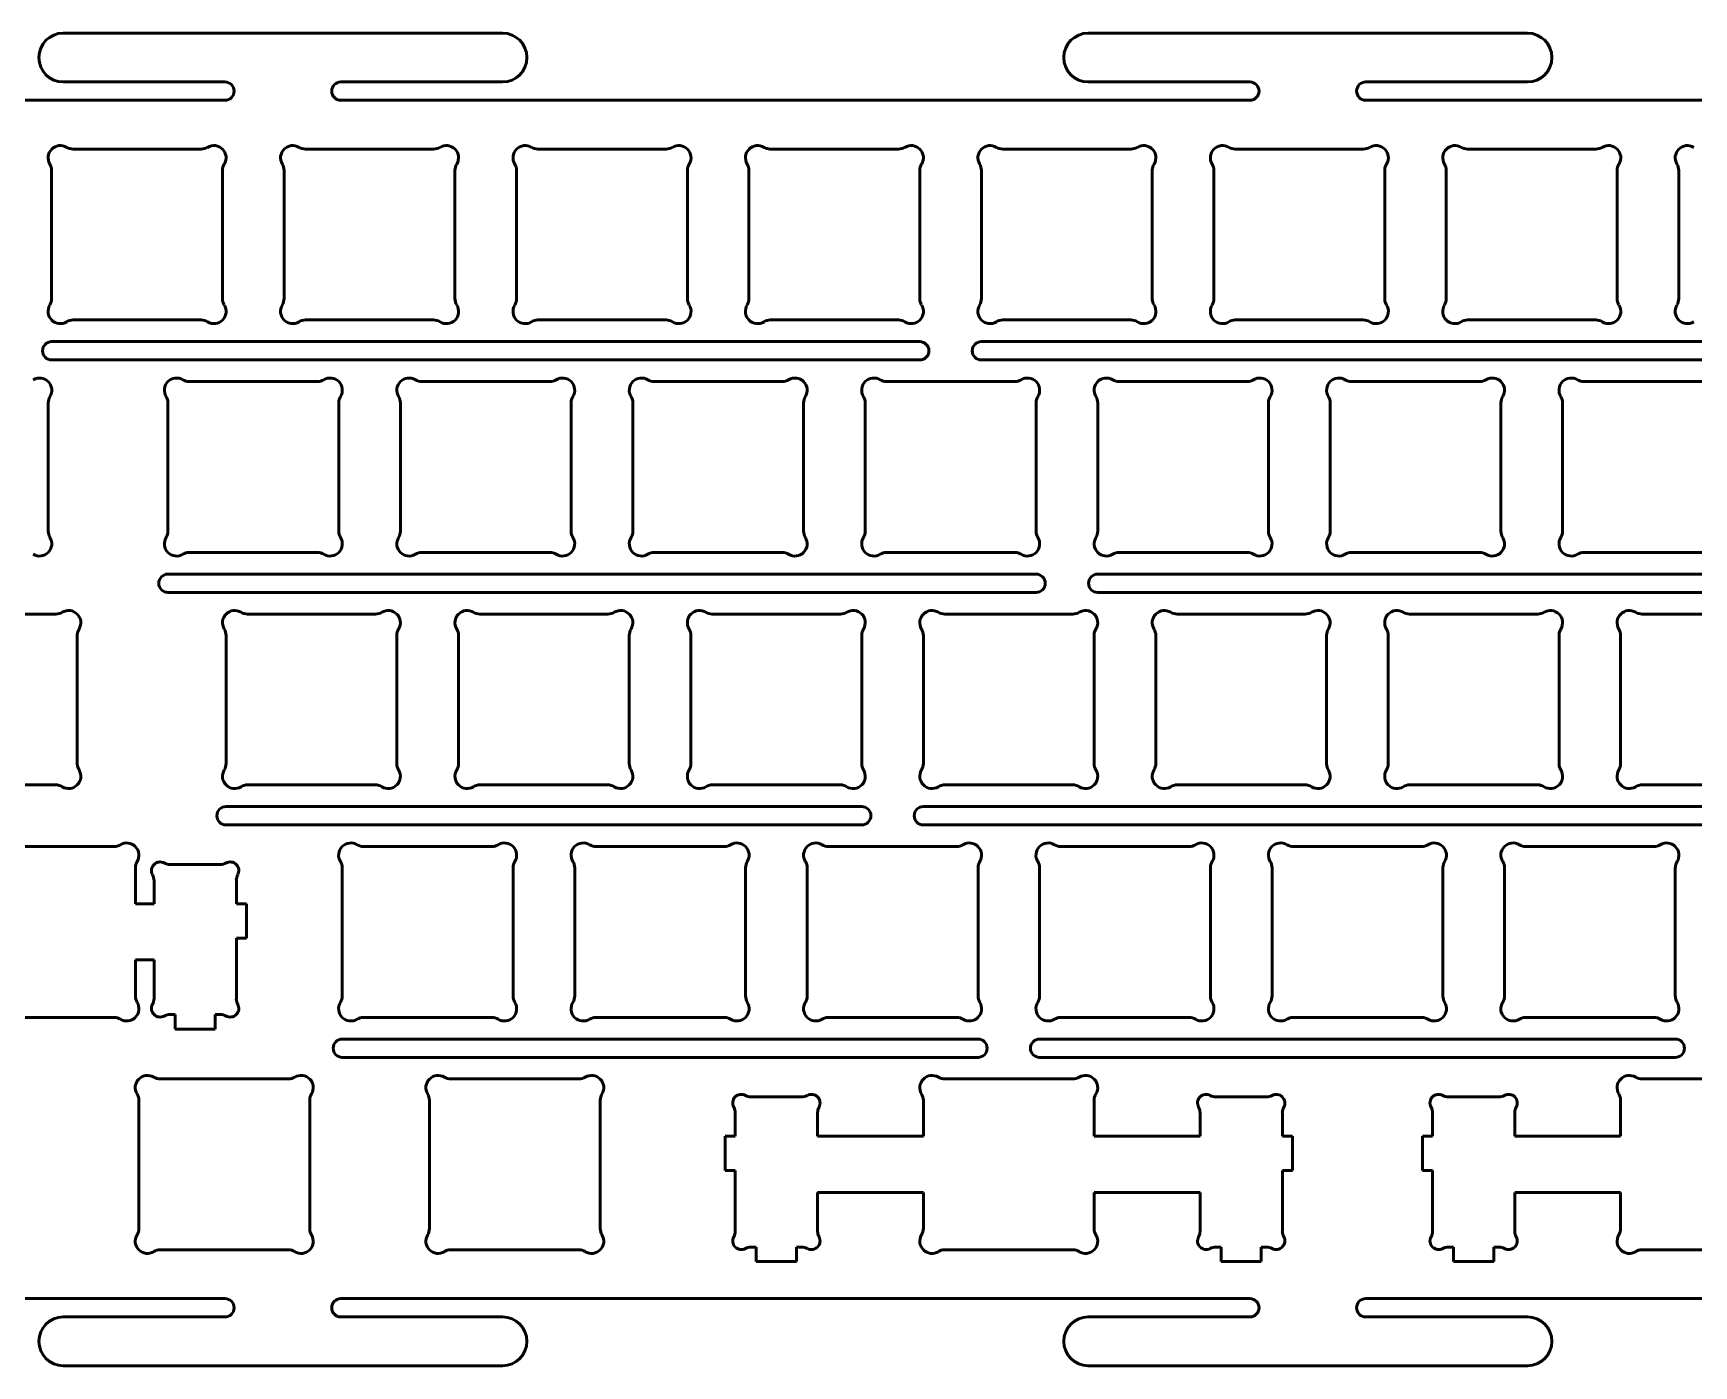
# Model space of a CAD drawing. Header units: millimetres. Extents: x 0 to 594, y 0 to 420.
# Drawn here: x 138.6 to 274.7, y 171.9 to 281.1 of the extents above; entities that cross this region are included whole.
import ezdxf

# ---------------------------------------------------------------- set-up
doc = ezdxf.new("R2010")
doc.units = ezdxf.units.MM
doc.layers.add('可见 (ISO)', color=7, linetype='Continuous', lineweight=50)

msp = doc.modelspace()

# ---------------------------------------------------------------- linework, layer by layer
at = {"layer": '可见 (ISO)'}
for p, q in [((177.02, 281.08), (141.02, 281.08)), ((261.02, 281.08), (225.02, 281.08)), ((141.02, 277.08), (154.27, 277.08)), ((163.77, 277.08), (177.02, 277.08)), ((225.02, 277.08), (238.27, 277.08)), ((247.77, 277.08), (261.02, 277.08)), ((154.27, 275.58), (119.02, 275.58)), ((238.27, 275.58), (163.77, 275.58)), ((322.6, 275.58), (247.77, 275.58)), ((141.82, 271.58), (152.32, 271.58)), ((160.87, 271.58), (171.37, 271.58)), ((179.92, 271.58), (190.42, 271.58)), ((198.97, 271.58), (209.47, 271.58)), ((218.02, 271.58), (228.52, 271.58)), ((230.27, 271.58), (230.27, 271.58)), ((230.27, 271.58), (230.27, 271.58)), ((237.07, 271.58), (247.57, 271.58)), ((249.32, 271.58), (249.32, 271.57)), ((249.32, 271.58), (249.32, 271.58)), ((256.12, 271.58), (266.63, 271.58)), ((140.07, 259.33), (140.07, 269.83)), ((154.07, 269.83), (154.07, 259.33)), ((159.12, 259.33), (159.12, 269.83)), ((173.12, 269.83), (173.12, 259.33)), ((178.17, 259.33), (178.17, 269.83)), ((192.17, 269.83), (192.17, 259.33)), ((197.22, 259.33), (197.22, 269.83)), ((211.22, 269.83), (211.22, 259.33)), ((216.27, 259.33), (216.27, 269.83)), ((230.27, 269.88), (230.27, 259.28)), ((235.32, 259.33), (235.32, 269.83)), ((249.32, 269.88), (249.32, 259.27)), ((254.37, 259.33), (254.37, 269.83)), ((268.37, 269.83), (268.37, 259.33)), ((273.42, 259.33), (273.42, 269.83)), ((152.32, 257.58), (141.82, 257.58)), ((171.37, 257.58), (160.87, 257.58)), ((190.42, 257.58), (179.92, 257.58)), ((209.47, 257.58), (198.97, 257.58)), ((228.52, 257.58), (218.02, 257.58)), ((230.27, 257.58), (230.27, 257.58)), ((230.27, 257.58), (230.27, 257.58)), ((247.57, 257.58), (237.07, 257.58)), ((249.32, 257.58), (249.32, 257.58)), ((249.32, 257.58), (249.32, 257.58)), ((266.63, 257.58), (256.12, 257.58)), ((140.07, 255.8), (211.22, 255.8)), ((216.27, 255.8), (287.42, 255.8)), ((211.22, 254.3), (140.07, 254.3)), ((287.42, 254.3), (216.27, 254.3)), ((151.35, 252.53), (161.85, 252.53)), ((170.4, 252.53), (180.9, 252.53)), ((189.45, 252.53), (199.95, 252.53)), ((208.5, 252.53), (219, 252.53)), ((227.55, 252.53), (238.05, 252.53)), ((246.6, 252.53), (257.1, 252.53)), ((265.65, 252.53), (276.15, 252.53)), ((139.79, 250.78), (139.79, 240.28)), ((149.6, 240.28), (149.6, 250.78)), ((163.6, 250.78), (163.6, 240.28)), ((168.65, 240.28), (168.65, 250.78)), ((182.65, 250.78), (182.65, 240.28)), ((187.7, 240.28), (187.7, 250.78)), ((201.7, 250.78), (201.7, 240.28)), ((206.75, 240.28), (206.75, 250.78)), ((220.75, 250.78), (220.75, 240.28)), ((225.8, 240.28), (225.8, 250.78)), ((239.8, 250.78), (239.8, 240.28)), ((244.85, 240.28), (244.85, 250.78)), ((258.85, 250.78), (258.85, 240.28)), ((263.9, 240.28), (263.9, 250.78)), ((161.85, 238.53), (151.35, 238.53)), ((180.9, 238.53), (170.4, 238.53)), ((199.95, 238.53), (189.45, 238.53)), ((219, 238.53), (208.5, 238.53)), ((238.05, 238.53), (227.55, 238.53)), ((257.1, 238.53), (246.6, 238.53)), ((276.15, 238.53), (265.65, 238.53)), ((149.6, 236.75), (220.75, 236.75)), ((225.8, 236.75), (277.9, 236.75)), ((220.75, 235.25), (149.6, 235.25)), ((277.9, 235.25), (225.8, 235.25)), ((129.92, 233.48), (140.42, 233.48)), ((142.17, 233.48), (142.17, 233.47)), ((142.17, 233.48), (142.17, 233.48)), ((156.11, 233.48), (166.61, 233.48)), ((175.16, 233.48), (185.66, 233.48)), ((194.21, 233.48), (204.71, 233.48)), ((213.26, 233.48), (223.76, 233.48)), ((225.51, 233.48), (225.51, 233.48)), ((225.51, 233.48), (225.51, 233.48)), ((232.31, 233.48), (242.81, 233.48)), ((244.56, 233.48), (244.56, 233.48)), ((244.56, 233.48), (244.56, 233.48)), ((251.36, 233.48), (261.86, 233.48)), ((263.61, 233.48), (263.61, 233.48)), ((263.61, 233.48), (263.61, 233.48)), ((270.41, 233.48), (280.91, 233.48)), ((142.17, 231.78), (142.17, 221.17)), ((154.36, 221.23), (154.36, 231.73)), ((168.36, 231.73), (168.36, 221.23)), ((173.41, 221.23), (173.41, 231.73)), ((187.41, 231.73), (187.41, 221.23)), ((192.46, 221.23), (192.46, 231.73)), ((206.46, 231.73), (206.46, 221.23)), ((211.51, 221.23), (211.51, 231.73)), ((225.51, 231.75), (225.51, 221.2)), ((230.56, 221.23), (230.56, 231.73)), ((244.56, 231.76), (244.56, 221.2)), ((249.61, 221.23), (249.61, 231.73)), ((263.61, 231.76), (263.61, 221.2)), ((268.66, 221.23), (268.66, 231.73)), ((140.42, 219.48), (129.92, 219.48)), ((142.17, 219.48), (142.17, 219.48)), ((142.17, 219.48), (142.17, 219.48)), ((166.61, 219.48), (156.11, 219.48)), ((185.66, 219.48), (175.16, 219.48)), ((204.71, 219.48), (194.21, 219.48)), ((223.76, 219.48), (213.26, 219.48)), ((225.51, 219.48), (225.51, 219.48)), ((225.51, 219.48), (225.51, 219.48)), ((242.81, 219.48), (232.31, 219.48)), ((244.56, 219.48), (244.56, 219.48)), ((244.56, 219.48), (244.56, 219.48)), ((261.86, 219.48), (251.36, 219.48)), ((263.61, 219.48), (263.61, 219.48)), ((263.61, 219.48), (263.61, 219.48)), ((280.91, 219.48), (270.41, 219.48)), ((154.36, 217.7), (206.46, 217.7)), ((211.51, 217.7), (282.66, 217.7)), ((206.46, 216.2), (154.36, 216.2)), ((282.66, 216.2), (211.51, 216.2)), ((134.68, 214.43), (145.18, 214.43)), ((165.64, 214.43), (176.14, 214.43)), ((184.69, 214.43), (195.19, 214.43)), ((203.74, 214.43), (214.24, 214.43)), ((222.79, 214.43), (233.29, 214.43)), ((235.04, 214.43), (235.04, 214.43)), ((235.04, 214.43), (235.04, 214.43)), ((241.84, 214.43), (252.34, 214.43)), ((254.09, 214.43), (254.09, 214.43)), ((254.09, 214.43), (254.09, 214.43)), ((260.89, 214.43), (271.39, 214.43)), ((273.14, 214.43), (273.14, 214.43)), ((273.14, 214.43), (273.14, 214.43)), ((146.93, 212.68), (146.93, 209.73)), ((149.77, 212.96), (153.89, 212.96)), ((155.2, 212.96), (155.21, 212.96)), ((155.21, 212.96), (155.21, 212.96)), ((163.89, 202.18), (163.89, 212.68)), ((177.89, 212.68), (177.89, 202.18)), ((182.94, 202.18), (182.94, 212.68)), ((196.94, 212.68), (196.94, 202.18)), ((201.99, 202.18), (201.99, 212.68)), ((215.99, 212.68), (215.99, 202.18)), ((221.04, 202.18), (221.04, 212.68)), ((235.04, 212.71), (235.04, 202.15)), ((240.09, 202.18), (240.09, 212.68)), ((254.09, 212.71), (254.09, 202.15)), ((259.14, 202.18), (259.14, 212.68)), ((273.14, 212.71), (273.14, 202.15)), ((148.46, 209.73), (148.46, 211.64)), ((155.21, 211.67), (155.21, 209.73)), ((146.93, 209.73), (148.46, 209.73)), ((155.21, 209.73), (156.03, 209.73)), ((156.03, 209.73), (156.03, 206.93)), ((156.03, 206.93), (155.21, 206.93)), ((155.21, 206.93), (155.21, 201.94)), ((146.93, 205.13), (146.93, 202.18)), ((148.46, 205.13), (146.93, 205.13)), ((148.46, 201.97), (148.46, 205.13)), ((145.2, 200.43), (134.66, 200.43)), ((146.93, 200.43), (146.93, 200.43)), ((146.93, 200.43), (146.93, 200.43)), ((150.18, 200.66), (149.77, 200.66)), ((150.18, 199.46), (150.18, 200.66)), ((153.89, 200.66), (153.48, 200.66)), ((153.48, 200.66), (153.48, 199.46)), ((155.21, 200.66), (155.2, 200.66)), ((155.21, 200.66), (155.21, 200.66)), ((163.89, 200.43), (163.89, 200.43)), ((163.89, 200.43), (163.89, 200.43)), ((176.16, 200.43), (165.62, 200.43)), ((182.94, 200.43), (182.94, 200.43)), ((182.94, 200.43), (182.94, 200.43)), ((195.21, 200.43), (184.67, 200.43)), ((201.99, 200.43), (201.99, 200.43)), ((201.99, 200.43), (201.99, 200.43)), ((214.26, 200.43), (203.72, 200.43)), ((221.04, 200.43), (221.04, 200.43)), ((221.04, 200.43), (221.04, 200.43)), ((233.31, 200.43), (222.77, 200.43)), ((235.04, 200.43), (235.04, 200.43)), ((235.04, 200.43), (235.04, 200.43)), ((240.09, 200.43), (240.09, 200.43)), ((240.09, 200.43), (240.09, 200.43)), ((252.36, 200.43), (241.82, 200.43)), ((254.09, 200.43), (254.09, 200.43)), ((254.09, 200.43), (254.09, 200.43)), ((259.14, 200.43), (259.14, 200.43)), ((259.14, 200.43), (259.14, 200.43)), ((271.41, 200.43), (260.87, 200.43)), ((273.14, 200.43), (273.14, 200.43)), ((273.14, 200.43), (273.14, 200.43)), ((153.48, 199.46), (150.18, 199.46)), ((163.89, 198.65), (215.99, 198.65)), ((221.04, 198.65), (273.14, 198.65)), ((215.99, 197.15), (163.89, 197.15)), ((273.14, 197.15), (221.04, 197.15)), ((148.97, 195.38), (159.47, 195.38)), ((161.22, 195.38), (161.22, 195.38)), ((161.22, 195.38), (161.22, 195.38)), ((172.78, 195.38), (183.28, 195.38)), ((213.26, 195.38), (223.76, 195.38)), ((225.51, 195.38), (225.51, 195.38)), ((225.51, 195.38), (225.51, 195.38)), ((270.41, 195.38), (280.91, 195.38)), ((147.22, 183.13), (147.22, 193.63)), ((161.22, 193.68), (161.22, 183.08)), ((171.03, 183.13), (171.03, 193.63)), ((185.03, 193.63), (185.03, 183.13)), ((197.4, 193.91), (201.52, 193.91)), ((202.84, 193.91), (202.84, 193.91)), ((202.84, 193.91), (202.84, 193.91)), ((211.51, 190.68), (211.51, 193.63)), ((225.51, 193.65), (225.51, 190.68)), ((235.5, 193.91), (239.62, 193.91)), ((240.93, 193.91), (240.94, 193.91)), ((240.94, 193.91), (240.94, 193.91)), ((254.55, 193.91), (258.67, 193.91)), ((259.98, 193.91), (259.99, 193.91)), ((259.99, 193.91), (259.99, 193.91)), ((268.66, 190.68), (268.66, 193.63)), ((196.09, 190.68), (196.09, 192.59)), ((202.84, 192.63), (202.84, 190.68)), ((234.19, 190.68), (234.19, 192.59)), ((240.94, 192.64), (240.94, 190.68)), ((253.24, 190.68), (253.24, 192.59)), ((259.99, 192.64), (259.99, 190.68)), ((195.26, 187.88), (195.26, 190.68)), ((195.26, 190.68), (196.09, 190.68)), ((202.84, 190.68), (211.51, 190.68)), ((225.51, 190.68), (234.19, 190.68)), ((240.94, 190.68), (241.76, 190.68)), ((241.76, 190.68), (241.76, 187.88)), ((252.41, 187.88), (252.41, 190.68)), ((252.41, 190.68), (253.24, 190.68)), ((259.99, 190.68), (268.66, 190.68)), ((196.09, 187.88), (195.26, 187.88)), ((196.09, 182.92), (196.09, 187.88)), ((241.76, 187.88), (240.94, 187.88)), ((240.94, 187.88), (240.94, 182.88)), ((253.24, 187.88), (252.41, 187.88)), ((253.24, 182.92), (253.24, 187.88)), ((211.51, 186.08), (202.84, 186.08)), ((202.84, 186.08), (202.84, 182.88)), ((211.51, 183.13), (211.51, 186.08)), ((234.19, 186.08), (225.51, 186.08)), ((225.51, 186.08), (225.51, 183.1)), ((234.19, 182.92), (234.19, 186.08)), ((268.66, 186.08), (259.99, 186.08)), ((259.99, 186.08), (259.99, 182.88)), ((268.66, 183.13), (268.66, 186.08)), ((147.22, 181.38), (147.22, 181.38)), ((147.22, 181.38), (147.22, 181.38)), ((159.49, 181.38), (148.94, 181.38)), ((161.22, 181.38), (161.22, 181.38)), ((161.22, 181.38), (161.22, 181.38)), ((171.03, 181.38), (171.03, 181.38)), ((171.03, 181.38), (171.03, 181.38)), ((183.3, 181.38), (172.76, 181.38)), ((185.03, 181.38), (185.03, 181.38)), ((185.03, 181.38), (185.03, 181.38)), ((196.09, 181.61), (196.09, 181.61)), ((196.09, 181.61), (196.09, 181.61)), ((197.81, 181.61), (197.38, 181.61)), ((197.81, 180.41), (197.81, 181.61)), ((201.54, 181.61), (201.11, 181.61)), ((201.11, 181.61), (201.11, 180.41)), ((202.84, 181.61), (202.83, 181.61)), ((202.84, 181.61), (202.84, 181.61)), ((211.51, 181.38), (211.51, 181.38)), ((211.51, 181.38), (211.51, 181.38)), ((223.79, 181.38), (213.24, 181.38)), ((225.51, 181.38), (225.51, 181.38)), ((225.51, 181.38), (225.51, 181.38)), ((234.19, 181.61), (234.19, 181.61)), ((234.19, 181.61), (234.19, 181.61)), ((235.91, 181.61), (235.48, 181.61)), ((235.91, 180.41), (235.91, 181.61)), ((239.64, 181.61), (239.21, 181.61)), ((239.21, 181.61), (239.21, 180.41)), ((240.94, 181.61), (240.93, 181.61)), ((240.94, 181.61), (240.94, 181.61)), ((253.24, 181.61), (253.24, 181.61)), ((253.24, 181.61), (253.24, 181.61)), ((254.96, 181.61), (254.53, 181.61)), ((254.96, 180.41), (254.96, 181.61)), ((258.69, 181.61), (258.26, 181.61)), ((258.26, 181.61), (258.26, 180.41)), ((259.99, 181.61), (259.98, 181.61)), ((259.99, 181.61), (259.99, 181.61)), ((268.66, 181.38), (268.66, 181.38)), ((268.66, 181.38), (268.66, 181.38)), ((280.94, 181.38), (270.39, 181.38)), ((201.11, 180.41), (197.81, 180.41)), ((239.21, 180.41), (235.91, 180.41)), ((258.26, 180.41), (254.96, 180.41)), ((119.02, 177.38), (154.27, 177.38)), ((163.77, 177.38), (238.27, 177.38)), ((247.77, 177.38), (322.6, 177.38)), ((154.27, 175.88), (141.02, 175.88)), ((177.02, 175.88), (163.77, 175.88)), ((238.27, 175.88), (225.02, 175.88)), ((261.02, 175.88), (247.77, 175.88)), ((141.02, 171.88), (177.02, 171.88)), ((225.02, 171.88), (261.02, 171.88))]:
    msp.add_line(p, q, dxfattribs=at)
for centre, radius, start, end in [((141.02, 279.08), 2, 90, 270), ((177.02, 279.08), 2, 270, 90), ((225.02, 279.08), 2, 90, 270), ((261.02, 279.08), 2, 270, 90), ((154.27, 276.33), 0.75, 270, 90), ((163.77, 276.33), 0.75, 90, 270), ((238.27, 276.33), 0.75, 270, 90), ((247.77, 276.33), 0.75, 90, 270), ((140.78, 270.87), 1, 58.5998, 211.3992), ((141.82, 272.58), 1, 238.5998, 270), ((152.32, 272.58), 1, 270, 301.4002), ((153.37, 270.87), 1, 328.6008, 121.4002), ((159.83, 270.87), 1, 58.5998, 211.3992), ((160.87, 272.58), 1, 238.5998, 270), ((171.37, 272.58), 1, 270, 301.4002), ((172.42, 270.87), 1, 328.6008, 121.4002), ((178.88, 270.87), 1, 58.5998, 211.3992), ((179.92, 272.58), 1, 238.5998, 270), ((190.42, 272.58), 1, 270, 301.4002), ((191.47, 270.87), 1, 328.6008, 121.4002), ((197.93, 270.87), 1, 58.5998, 211.3992), ((198.97, 272.58), 1, 238.5998, 270), ((209.47, 272.58), 1, 270, 301.4002), ((210.52, 270.87), 1, 328.6008, 121.4002), ((216.98, 270.87), 1, 58.5998, 211.3992), ((218.02, 272.58), 1, 238.5998, 270), ((228.52, 272.58), 1, 270, 301.4002), ((229.57, 270.87), 1, 44.9993, 121.4002), ((229.57, 270.87), 1, 328.6008, 44.906), ((236.03, 270.87), 1, 58.5998, 211.3992), ((237.07, 272.58), 1, 238.5998, 270), ((247.57, 272.58), 1, 270, 301.4002), ((248.62, 270.87), 1, 44.9993, 121.4002), ((248.62, 270.87), 1, 328.6008, 44.8817), ((255.08, 270.87), 1, 58.5998, 211.3992), ((256.12, 272.58), 1, 238.5998, 270), ((266.63, 272.58), 1, 270, 301.4002), ((267.67, 270.87), 1, 328.6008, 121.4002), ((274.13, 270.87), 1, 58.5998, 211.3992), ((139.07, 269.83), 1, 0, 31.3992), ((155.07, 269.83), 1, 148.6008, 180), ((158.12, 269.83), 1, 0, 31.3992), ((174.12, 269.83), 1, 148.6008, 180), ((177.17, 269.83), 1, 0, 31.3992), ((193.17, 269.83), 1, 148.6008, 180), ((196.22, 269.83), 1, 0, 31.3992), ((212.22, 269.83), 1, 148.6008, 180), ((215.27, 269.83), 1, 0, 31.3992), ((231.27, 269.83), 1, 148.6008, 177.2519), ((234.32, 269.83), 1, 0, 31.3992), ((250.32, 269.83), 1, 148.6008, 176.9142), ((253.37, 269.83), 1, 0, 31.3992), ((269.37, 269.83), 1, 148.6008, 180), ((272.42, 269.83), 1, 0, 31.3992), ((140.78, 258.28), 1, 148.6008, 301.4002), ((139.07, 259.33), 1, 328.6008, 0), ((153.37, 258.28), 1, 238.5998, 31.3992), ((155.07, 259.33), 1, 180, 211.3992), ((159.83, 258.28), 1, 148.6008, 301.4002), ((158.12, 259.33), 1, 328.6008, 0), ((172.42, 258.28), 1, 238.5998, 31.3992), ((174.12, 259.33), 1, 180, 211.3992), ((178.88, 258.28), 1, 148.6008, 301.4002), ((177.17, 259.33), 1, 328.6008, 0), ((191.47, 258.28), 1, 238.5998, 31.3992), ((193.17, 259.33), 1, 180, 211.3992), ((197.93, 258.28), 1, 148.6008, 301.4002), ((196.22, 259.33), 1, 328.6008, 0), ((210.52, 258.28), 1, 238.5998, 31.3992), ((212.22, 259.33), 1, 180, 211.3992), ((216.98, 258.28), 1, 148.6008, 301.4002), ((215.27, 259.33), 1, 328.6008, 0), ((231.27, 259.33), 1, 182.7481, 211.3992), ((229.57, 258.28), 1, 315.094, 31.3992), ((236.03, 258.28), 1, 148.6008, 301.4002), ((234.32, 259.33), 1, 328.6008, 0), ((250.32, 259.33), 1, 183.0858, 211.3992), ((248.62, 258.28), 1, 315.1183, 31.3992), ((255.08, 258.28), 1, 148.6008, 301.4002), ((253.37, 259.33), 1, 328.6008, 0), ((267.67, 258.28), 1, 238.5998, 31.3992), ((269.37, 259.33), 1, 180, 211.3992), ((274.13, 258.28), 1, 148.6008, 301.4002), ((272.42, 259.33), 1, 328.6008, 0), ((141.82, 256.58), 1, 90, 121.4002), ((152.32, 256.58), 1, 58.5998, 90), ((160.87, 256.58), 1, 90, 121.4002), ((171.37, 256.58), 1, 58.5998, 90), ((179.92, 256.58), 1, 90, 121.4002), ((190.42, 256.58), 1, 58.5998, 90), ((198.97, 256.58), 1, 90, 121.4002), ((209.47, 256.58), 1, 58.5998, 90), ((218.02, 256.58), 1, 90, 121.4002), ((228.52, 256.58), 1, 58.5998, 90), ((229.57, 258.28), 1, 238.5998, 315.0007), ((237.07, 256.58), 1, 90, 121.4002), ((247.57, 256.58), 1, 58.5998, 90), ((248.62, 258.28), 1, 238.5998, 315.0007), ((256.12, 256.58), 1, 90, 121.4002), ((266.63, 256.58), 1, 58.5998, 90), ((140.07, 255.05), 0.75, 90, 270), ((211.22, 255.05), 0.75, 270, 90), ((216.27, 255.05), 0.75, 90, 270), ((139.08, 251.82), 1, 44.9997, 121.4002), ((139.08, 251.82), 1, 328.6008, 44.9997), ((150.31, 251.82), 1, 58.5998, 211.3992), ((151.35, 253.53), 1, 238.5998, 270), ((161.85, 253.53), 1, 270, 301.4002), ((162.89, 251.82), 1, 328.6008, 121.4002), ((169.36, 251.82), 1, 58.5998, 211.3992), ((170.4, 253.53), 1, 238.5998, 270), ((180.9, 253.53), 1, 270, 301.4002), ((181.94, 251.82), 1, 328.6008, 121.4002), ((188.41, 251.82), 1, 58.5998, 211.3992), ((189.45, 253.53), 1, 238.5998, 270), ((199.95, 253.53), 1, 270, 301.4002), ((200.99, 251.82), 1, 328.6008, 121.4002), ((207.46, 251.82), 1, 58.5998, 211.3992), ((208.5, 253.53), 1, 238.5998, 270), ((219, 253.53), 1, 270, 301.4002), ((220.04, 251.82), 1, 328.6008, 121.4002), ((226.51, 251.82), 1, 58.5998, 211.3992), ((227.55, 253.53), 1, 238.5998, 270), ((238.05, 253.53), 1, 270, 301.4002), ((239.09, 251.82), 1, 328.6008, 121.4002), ((245.56, 251.82), 1, 58.5998, 211.3992), ((246.6, 253.53), 1, 238.5998, 270), ((257.1, 253.53), 1, 270, 301.4002), ((258.14, 251.82), 1, 328.6008, 121.4002), ((264.61, 251.82), 1, 58.5998, 211.3992), ((265.65, 253.53), 1, 238.5998, 270), ((140.79, 250.78), 1, 148.6008, 180), ((148.6, 250.78), 1, 0, 31.3992), ((164.6, 250.78), 1, 148.6008, 180), ((167.65, 250.78), 1, 0, 31.3992), ((183.65, 250.78), 1, 148.6008, 180), ((186.7, 250.78), 1, 0, 31.3992), ((202.7, 250.78), 1, 148.6008, 180), ((205.75, 250.78), 1, 0, 31.3992), ((221.75, 250.78), 1, 148.6008, 180), ((224.8, 250.78), 1, 0, 31.3992), ((240.8, 250.78), 1, 148.6008, 180), ((243.85, 250.78), 1, 0, 31.3992), ((259.85, 250.78), 1, 148.6008, 180), ((262.9, 250.78), 1, 0, 31.3992), ((140.79, 240.28), 1, 180, 211.3992), ((139.08, 239.23), 1, 315.0003, 31.3992), ((150.31, 239.23), 1, 148.6008, 301.4002), ((148.6, 240.28), 1, 328.6008, 0), ((162.89, 239.23), 1, 238.5998, 31.3992), ((164.6, 240.28), 1, 180, 211.3992), ((169.36, 239.23), 1, 148.6008, 301.4002), ((167.65, 240.28), 1, 328.6008, 0), ((181.94, 239.23), 1, 238.5998, 31.3992), ((183.65, 240.28), 1, 180, 211.3992), ((188.41, 239.23), 1, 148.6008, 301.4002), ((186.7, 240.28), 1, 328.6008, 0), ((200.99, 239.23), 1, 238.5998, 31.3992), ((202.7, 240.28), 1, 180, 211.3992), ((207.46, 239.23), 1, 148.6008, 301.4002), ((205.75, 240.28), 1, 328.6008, 0), ((220.04, 239.23), 1, 238.5998, 31.3992), ((221.75, 240.28), 1, 180, 211.3992), ((226.51, 239.23), 1, 148.6008, 301.4002), ((224.8, 240.28), 1, 328.6008, 0), ((239.09, 239.23), 1, 238.5998, 31.3992), ((240.8, 240.28), 1, 180, 211.3992), ((245.56, 239.23), 1, 148.6008, 301.4002), ((243.85, 240.28), 1, 328.6008, 0), ((258.14, 239.23), 1, 238.5998, 31.3992), ((259.85, 240.28), 1, 180, 211.3992), ((264.61, 239.23), 1, 148.6008, 301.4002), ((262.9, 240.28), 1, 328.6008, 0), ((139.08, 239.23), 1, 238.5998, 315.0003), ((151.35, 237.53), 1, 90, 121.4002), ((161.85, 237.53), 1, 58.5998, 90), ((170.4, 237.53), 1, 90, 121.4002), ((180.9, 237.53), 1, 58.5998, 90), ((189.45, 237.53), 1, 90, 121.4002), ((199.95, 237.53), 1, 58.5998, 90), ((208.5, 237.53), 1, 90, 121.4002), ((219, 237.53), 1, 58.5998, 90), ((227.55, 237.53), 1, 90, 121.4002), ((238.05, 237.53), 1, 58.5998, 90), ((246.6, 237.53), 1, 90, 121.4002), ((257.1, 237.53), 1, 58.5998, 90), ((265.65, 237.53), 1, 90, 121.4002), ((149.6, 236), 0.75, 90, 270), ((220.75, 236), 0.75, 270, 90), ((225.8, 236), 0.75, 90, 270), ((140.42, 234.48), 1, 270, 301.4002), ((141.46, 232.77), 1, 44.9993, 121.4002), ((141.46, 232.77), 1, 328.6008, 44.8922), ((155.07, 232.77), 1, 58.5998, 211.3992), ((156.11, 234.48), 1, 238.5998, 270), ((166.61, 234.48), 1, 270, 301.4002), ((167.65, 232.77), 1, 328.6008, 121.4002), ((174.12, 232.77), 1, 58.5998, 211.3992), ((175.16, 234.48), 1, 238.5998, 270), ((185.66, 234.48), 1, 270, 301.4002), ((186.7, 232.77), 1, 328.6008, 121.4002), ((193.17, 232.77), 1, 58.5998, 211.3992), ((194.21, 234.48), 1, 238.5998, 270), ((204.71, 234.48), 1, 270, 301.4002), ((205.75, 232.77), 1, 328.6008, 121.4002), ((212.22, 232.77), 1, 58.5998, 211.3992), ((213.26, 234.48), 1, 238.5998, 270), ((223.76, 234.48), 1, 270, 301.4002), ((224.8, 232.77), 1, 44.9993, 121.4002), ((224.8, 232.77), 1, 328.6008, 44.979), ((231.27, 232.77), 1, 58.5998, 211.3992), ((232.31, 234.48), 1, 238.5998, 270), ((242.81, 234.48), 1, 270, 301.4002), ((243.85, 232.77), 1, 44.9993, 121.4002), ((243.85, 232.77), 1, 328.6008, 44.9628), ((250.32, 232.77), 1, 58.5998, 211.3992), ((251.36, 234.48), 1, 238.5998, 270), ((261.86, 234.48), 1, 270, 301.4002), ((262.9, 232.77), 1, 44.9993, 121.4002), ((262.9, 232.77), 1, 328.6008, 44.9628), ((269.37, 232.77), 1, 58.5998, 211.3992), ((270.41, 234.48), 1, 238.5998, 270), ((143.17, 231.73), 1, 148.6008, 177.0558), ((153.36, 231.73), 1, 0, 31.3992), ((169.36, 231.73), 1, 148.6008, 180), ((172.41, 231.73), 1, 0, 31.3992), ((188.41, 231.73), 1, 148.6008, 180), ((191.46, 231.73), 1, 0, 31.3992), ((207.46, 231.73), 1, 148.6008, 180), ((210.51, 231.73), 1, 0, 31.3992), ((226.51, 231.73), 1, 148.6008, 178.7188), ((229.56, 231.73), 1, 0, 31.3992), ((245.56, 231.73), 1, 148.6008, 178.2811), ((248.61, 231.73), 1, 0, 31.3992), ((264.61, 231.73), 1, 148.6008, 178.2811), ((267.66, 231.73), 1, 0, 31.3992), ((143.17, 221.23), 1, 182.9442, 211.3992), ((141.46, 220.18), 1, 315.1078, 31.3992), ((155.07, 220.18), 1, 148.6008, 301.4002), ((153.36, 221.23), 1, 328.6008, 0), ((167.65, 220.18), 1, 238.5998, 31.3992), ((169.36, 221.23), 1, 180, 211.3992), ((174.12, 220.18), 1, 148.6008, 301.4002), ((172.41, 221.23), 1, 328.6008, 0), ((186.7, 220.18), 1, 238.5998, 31.3992), ((188.41, 221.23), 1, 180, 211.3992), ((193.17, 220.18), 1, 148.6008, 301.4002), ((191.46, 221.23), 1, 328.6008, 0), ((205.75, 220.18), 1, 238.5998, 31.3992), ((207.46, 221.23), 1, 180, 211.3992), ((212.22, 220.18), 1, 148.6008, 301.4002), ((210.51, 221.23), 1, 328.6008, 0), ((226.51, 221.23), 1, 181.2812, 211.3992), ((224.8, 220.18), 1, 315.021, 31.3992), ((231.27, 220.18), 1, 148.6008, 301.4002), ((229.56, 221.23), 1, 328.6008, 0), ((245.56, 221.23), 1, 181.7189, 211.3992), ((243.85, 220.18), 1, 315.0372, 31.3992), ((250.32, 220.18), 1, 148.6008, 301.4002), ((248.61, 221.23), 1, 328.6008, 0), ((264.61, 221.23), 1, 181.7189, 211.3992), ((262.9, 220.18), 1, 315.0372, 31.3992), ((269.37, 220.18), 1, 148.6008, 301.4002), ((267.66, 221.23), 1, 328.6008, 0), ((140.42, 218.48), 1, 58.5998, 90), ((141.46, 220.18), 1, 238.5998, 315.0007), ((156.11, 218.48), 1, 90, 121.4002), ((166.61, 218.48), 1, 58.5998, 90), ((175.16, 218.48), 1, 90, 121.4002), ((185.66, 218.48), 1, 58.5998, 90), ((194.21, 218.48), 1, 90, 121.4002), ((204.71, 218.48), 1, 58.5998, 90), ((213.26, 218.48), 1, 90, 121.4002), ((223.76, 218.48), 1, 58.5998, 90), ((224.8, 220.18), 1, 238.5998, 315.0007), ((232.31, 218.48), 1, 90, 121.4002), ((242.81, 218.48), 1, 58.5998, 90), ((243.85, 220.18), 1, 238.5998, 315.0007), ((251.36, 218.48), 1, 90, 121.4002), ((261.86, 218.48), 1, 58.5998, 90), ((262.9, 220.18), 1, 238.5998, 315.0007), ((270.41, 218.48), 1, 90, 121.4002), ((154.36, 216.95), 0.75, 90, 270), ((206.46, 216.95), 0.75, 270, 90), ((211.51, 216.95), 0.75, 90, 270), ((145.18, 215.43), 1, 270, 301.4002), ((146.22, 213.72), 1, 328.6008, 121.4002), ((164.59, 213.72), 1, 58.5998, 211.3992), ((165.64, 215.43), 1, 238.5998, 270), ((176.14, 215.43), 1, 270, 301.4002), ((177.18, 213.72), 1, 328.6008, 121.4002), ((183.64, 213.72), 1, 58.5998, 211.3992), ((184.69, 215.43), 1, 238.5998, 270), ((195.19, 215.43), 1, 270, 301.4002), ((196.23, 213.72), 1, 328.6008, 121.4002), ((202.69, 213.72), 1, 58.5998, 211.3992), ((203.74, 215.43), 1, 238.5998, 270), ((214.24, 215.43), 1, 270, 301.4002), ((215.28, 213.72), 1, 328.6008, 121.4002), ((221.74, 213.72), 1, 58.5998, 211.3992), ((222.79, 215.43), 1, 238.5998, 270), ((233.29, 215.43), 1, 270, 301.4002), ((234.33, 213.72), 1, 44.9993, 121.4002), ((234.33, 213.72), 1, 328.6008, 44.9628), ((240.79, 213.72), 1, 58.5998, 211.3992), ((241.84, 215.43), 1, 238.5998, 270), ((252.34, 215.43), 1, 270, 301.4002), ((253.38, 213.72), 1, 44.9993, 121.4002), ((253.38, 213.72), 1, 328.6008, 44.9628), ((259.84, 213.72), 1, 58.5998, 211.3992), ((260.89, 215.43), 1, 238.5998, 270), ((271.39, 215.43), 1, 270, 301.4002), ((272.43, 213.72), 1, 44.9993, 121.4002), ((272.43, 213.72), 1, 328.6008, 44.9628), ((147.93, 212.68), 1, 148.6008, 180), ((148.96, 212.46), 0.707, 61.4835, 208.5165), ((149.77, 213.96), 1, 241.4835, 270), ((153.89, 213.96), 1, 270, 298.5165), ((154.7, 212.46), 0.707, 45, 118.5165), ((154.7, 212.46), 0.707, 331.4835, 44.9427), ((162.89, 212.68), 1, 0, 31.3992), ((178.89, 212.68), 1, 148.6008, 180), ((181.94, 212.68), 1, 0, 31.3992), ((197.94, 212.68), 1, 148.6008, 180), ((200.99, 212.68), 1, 0, 31.3992), ((216.99, 212.68), 1, 148.6008, 180), ((220.04, 212.68), 1, 0, 31.3992), ((236.04, 212.68), 1, 148.6008, 178.2811), ((239.09, 212.68), 1, 0, 31.3992), ((255.09, 212.68), 1, 148.6008, 178.2811), ((258.14, 212.68), 1, 0, 31.3992), ((274.14, 212.68), 1, 148.6008, 178.2811), ((147.46, 211.64), 1, 0, 28.5165), ((156.2, 211.64), 1, 151.4835, 178.1881), ((147.93, 202.18), 1, 180, 211.3992), ((146.22, 201.13), 1, 314.9967, 31.3992), ((148.96, 201.16), 0.707, 151.4835, 298.5165), ((147.46, 201.97), 1, 331.4835, 0), ((156.2, 201.97), 1, 181.8119, 208.5165), ((154.7, 201.16), 0.707, 315.0573, 28.5165), ((164.59, 201.13), 1, 148.6008, 224.9993), ((162.89, 202.18), 1, 328.6008, 0), ((177.18, 201.13), 1, 238.5998, 31.3992), ((178.89, 202.18), 1, 180, 211.3992), ((183.64, 201.13), 1, 148.6008, 224.9993), ((181.94, 202.18), 1, 328.6008, 0), ((196.23, 201.13), 1, 238.5998, 31.3992), ((197.94, 202.18), 1, 180, 211.3992), ((202.69, 201.13), 1, 148.6008, 224.9993), ((200.99, 202.18), 1, 328.6008, 0), ((215.28, 201.13), 1, 238.5998, 31.3992), ((216.99, 202.18), 1, 180, 211.3992), ((221.74, 201.13), 1, 148.6008, 224.9993), ((220.04, 202.18), 1, 328.6008, 0), ((236.04, 202.18), 1, 181.7189, 211.3992), ((234.33, 201.13), 1, 315.0372, 31.3992), ((240.79, 201.13), 1, 148.6008, 224.9993), ((239.09, 202.18), 1, 328.6008, 0), ((255.09, 202.18), 1, 181.7189, 211.3992), ((253.38, 201.13), 1, 315.0372, 31.3992), ((259.84, 201.13), 1, 148.6008, 224.9993), ((258.14, 202.18), 1, 328.6008, 0), ((274.14, 202.18), 1, 181.7189, 211.3992), ((272.43, 201.13), 1, 315.0372, 31.3992), ((145.18, 199.43), 1, 58.5998, 88.8541), ((146.22, 201.13), 1, 238.5998, 314.9845), ((149.77, 199.66), 1, 90, 118.5165), ((153.89, 199.66), 1, 61.4835, 90), ((154.7, 201.16), 0.707, 241.4835, 315), ((164.59, 201.13), 1, 225.0155, 301.4002), ((165.64, 199.43), 1, 91.1459, 121.4002), ((176.14, 199.43), 1, 58.5998, 88.8541), ((183.64, 201.13), 1, 225.0155, 301.4002), ((184.69, 199.43), 1, 91.1459, 121.4002), ((195.19, 199.43), 1, 58.5998, 88.8541), ((202.69, 201.13), 1, 225.0155, 301.4002), ((203.74, 199.43), 1, 91.1459, 121.4002), ((214.24, 199.43), 1, 58.5998, 88.8541), ((221.74, 201.13), 1, 225.0155, 301.4002), ((222.79, 199.43), 1, 91.1459, 121.4002), ((233.29, 199.43), 1, 58.5998, 88.8541), ((234.33, 201.13), 1, 238.5998, 314.9845), ((240.79, 201.13), 1, 225.0155, 301.4002), ((241.84, 199.43), 1, 91.1459, 121.4002), ((252.34, 199.43), 1, 58.5998, 88.8541), ((253.38, 201.13), 1, 238.5998, 314.9845), ((259.84, 201.13), 1, 225.0155, 301.4002), ((260.89, 199.43), 1, 91.1459, 121.4002), ((271.39, 199.43), 1, 58.5998, 88.8541), ((272.43, 201.13), 1, 238.5998, 314.9845), ((163.89, 197.9), 0.75, 90, 270), ((215.99, 197.9), 0.75, 270, 90), ((221.04, 197.9), 0.75, 90, 270), ((273.14, 197.9), 0.75, 270, 90), ((147.92, 194.67), 1, 58.5998, 211.3992), ((148.97, 196.38), 1, 238.5998, 270), ((159.47, 196.38), 1, 270, 301.4002), ((160.51, 194.67), 1, 44.9993, 121.4002), ((160.51, 194.67), 1, 328.6008, 44.8979), ((171.74, 194.67), 1, 58.5998, 211.3992), ((172.78, 196.38), 1, 238.5998, 270), ((183.28, 196.38), 1, 270, 301.4002), ((184.32, 194.67), 1, 328.6008, 121.4002), ((212.22, 194.67), 1, 58.5998, 211.3992), ((213.26, 196.38), 1, 238.5998, 270), ((223.76, 196.38), 1, 270, 301.4002), ((224.8, 194.67), 1, 44.9993, 121.4002), ((224.8, 194.67), 1, 328.6008, 44.979), ((269.37, 194.67), 1, 58.5998, 211.3992), ((270.41, 196.38), 1, 238.5998, 270), ((146.22, 193.63), 1, 0, 31.3992), ((162.22, 193.63), 1, 148.6008, 177.1349), ((170.03, 193.63), 1, 0, 31.3992), ((186.03, 193.63), 1, 148.6008, 180), ((196.59, 193.41), 0.707, 61.4835, 208.5165), ((197.4, 194.91), 1, 241.4835, 270), ((201.52, 194.91), 1, 270, 298.5165), ((202.34, 193.41), 0.707, 45, 118.5165), ((202.34, 193.41), 0.707, 331.4835, 44.9197), ((210.51, 193.63), 1, 0, 31.3992), ((226.51, 193.63), 1, 148.6008, 178.7188), ((234.69, 193.41), 0.707, 61.4835, 208.5165), ((235.5, 194.91), 1, 241.4835, 270), ((239.62, 194.91), 1, 270, 298.5165), ((240.43, 193.41), 0.707, 45, 118.5165), ((240.43, 193.41), 0.707, 331.4835, 44.8853), ((253.74, 193.41), 0.707, 61.4835, 208.5165), ((254.55, 194.91), 1, 241.4835, 270), ((258.67, 194.91), 1, 270, 298.5165), ((259.48, 193.41), 0.707, 45, 118.5165), ((259.48, 193.41), 0.707, 331.4835, 44.8853), ((267.66, 193.63), 1, 0, 31.3992), ((195.09, 192.59), 1, 0, 28.5165), ((203.84, 192.59), 1, 151.4835, 177.8561), ((233.19, 192.59), 1, 0, 28.5165), ((241.93, 192.59), 1, 151.4835, 177.4374), ((252.24, 192.59), 1, 0, 28.5165), ((260.98, 192.59), 1, 151.4835, 177.4374), ((147.92, 182.08), 1, 148.6008, 224.9993), ((146.22, 183.13), 1, 328.6008, 0), ((162.22, 183.13), 1, 182.8651, 211.3992), ((160.51, 182.08), 1, 315.1021, 31.3992), ((171.74, 182.08), 1, 148.6008, 224.9993), ((170.03, 183.13), 1, 328.6008, 0), ((186.03, 183.13), 1, 180, 211.3992), ((184.32, 182.08), 1, 314.9805, 31.3992), ((196.59, 182.11), 0.707, 151.4835, 225), ((195.09, 182.92), 1, 331.4835, 0), ((203.84, 182.92), 1, 182.1439, 208.5165), ((202.34, 182.11), 0.707, 315.0803, 28.5165), ((212.22, 182.08), 1, 148.6008, 224.9993), ((210.51, 183.13), 1, 328.6008, 0), ((226.51, 183.13), 1, 181.2812, 211.3992), ((224.8, 182.08), 1, 315.021, 31.3992), ((234.69, 182.11), 0.707, 151.4835, 225), ((233.19, 182.92), 1, 331.4835, 0), ((241.93, 182.92), 1, 182.5626, 208.5165), ((240.43, 182.11), 0.707, 315.1147, 28.5165), ((253.74, 182.11), 0.707, 151.4835, 225), ((252.24, 182.92), 1, 331.4835, 0), ((260.98, 182.92), 1, 182.5626, 208.5165), ((259.48, 182.11), 0.707, 315.1147, 28.5165), ((269.37, 182.08), 1, 148.6008, 224.9993), ((267.66, 183.13), 1, 328.6008, 0), ((147.92, 182.08), 1, 225.022, 301.4002), ((148.97, 180.38), 1, 91.3559, 121.4002), ((159.47, 180.38), 1, 58.5998, 88.6441), ((160.51, 182.08), 1, 238.5998, 314.978), ((171.74, 182.08), 1, 225.022, 301.4002), ((172.78, 180.38), 1, 91.3559, 121.4002), ((183.28, 180.38), 1, 58.5998, 88.6441), ((184.32, 182.08), 1, 238.5998, 314.978), ((196.59, 182.11), 0.707, 225.0149, 298.5165), ((197.4, 180.61), 1, 90.9239, 118.5165), ((201.52, 180.61), 1, 61.4835, 89.0761), ((202.34, 182.11), 0.707, 241.4835, 314.9851), ((212.22, 182.08), 1, 225.022, 301.4002), ((213.26, 180.38), 1, 91.3559, 121.4002), ((223.76, 180.38), 1, 58.5998, 88.6441), ((224.8, 182.08), 1, 238.5998, 314.978), ((234.69, 182.11), 0.707, 225.0149, 298.5165), ((235.5, 180.61), 1, 90.9239, 118.5165), ((239.62, 180.61), 1, 61.4835, 89.0761), ((240.43, 182.11), 0.707, 241.4835, 314.9851), ((253.74, 182.11), 0.707, 225.0149, 298.5165), ((254.55, 180.61), 1, 90.9239, 118.5165), ((258.67, 180.61), 1, 61.4835, 89.0761), ((259.48, 182.11), 0.707, 241.4835, 314.9851), ((269.37, 182.08), 1, 225.022, 301.4002), ((270.41, 180.38), 1, 91.3559, 121.4002), ((154.27, 176.63), 0.75, 270, 90), ((163.77, 176.63), 0.75, 90, 270), ((238.27, 176.63), 0.75, 270, 90), ((247.77, 176.63), 0.75, 90, 270), ((141.02, 173.88), 2, 90, 270), ((177.02, 173.88), 2, 270, 90), ((225.02, 173.88), 2, 90, 270), ((261.02, 173.88), 2, 270, 90)]:
    msp.add_arc(centre, radius, start, end, dxfattribs=at)

doc.saveas('drawing.dxf')
